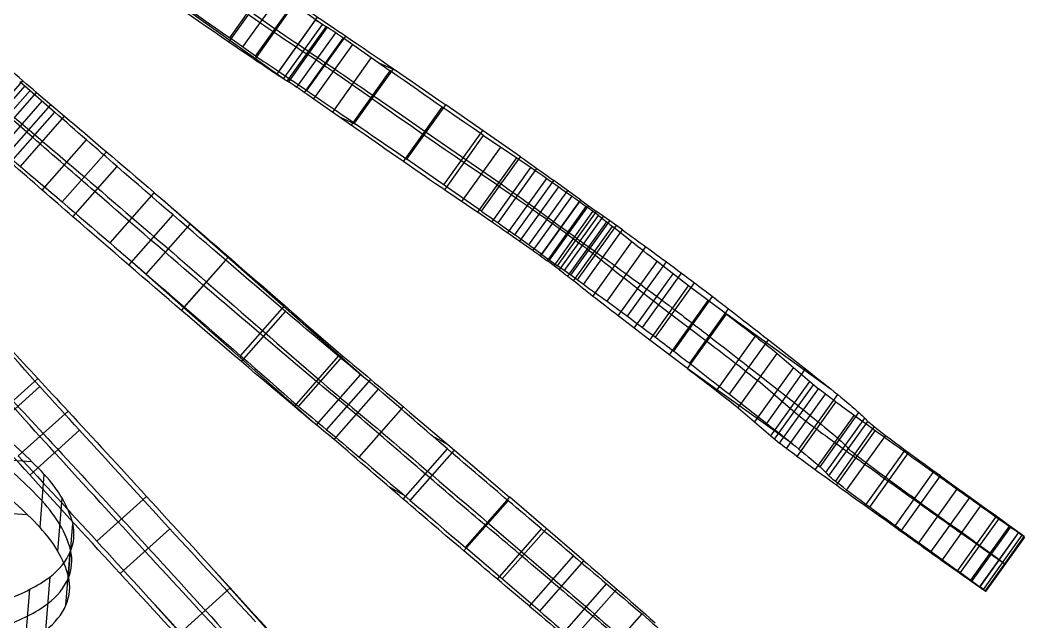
# Model space of a CAD drawing. Extents: x 14 to 133, y -39 to 144.
# Drawn here: x 89.78 to 119.81, y 34.47 to 52.46 of the extents above; entities that cross this region are included whole.
import ezdxf

# ---------------------------------------------------------------- set-up
doc = ezdxf.new("R2010")
doc.units = 0
doc.header["$MEASUREMENT"] = 0
doc.layers.add('LAYER_1', color=255, linetype='CONTINUOUS')

msp = doc.modelspace()

# ---------------------------------------------------------------- linework, layer by layer
at = {"layer": 'LAYER_1', "color": 9}
for p, q in [((98.842, 52.31, 65.673), (93.001, 56.5, 66.284)), ((97.679, 50.683, 65.709), (91.838, 54.873, 66.319)), ((96.045, 51.929, 69.267), (97.208, 53.555, 69.232)), ((96.045, 51.929, 69.267), (97.208, 53.555, 69.232)), ((96.022, 51.801, 62.629), (97.185, 53.428, 62.594)), ((96.022, 51.801, 62.629), (97.185, 53.428, 62.594)), ((97.596, 53.282, 69.412), (96.433, 51.655, 69.448)), ((96.793, 51.275, 63.779), (97.956, 52.902, 63.744)), ((96.82, 51.382, 69.628), (97.983, 53.009, 69.593)), ((96.82, 51.382, 69.628), (97.983, 53.009, 69.593)), ((96.627, 52.742, 69.249), (97.402, 52.196, 69.611)), ((97.45, 50.832, 65.031), (98.613, 52.459, 64.995)), ((97.45, 50.832, 65.031), (98.613, 52.459, 64.995)), ((97.509, 50.924, 71.203), (98.672, 52.55, 71.168)), ((97.652, 50.7, 65.607), (98.816, 52.326, 65.572)), ((97.766, 50.632, 66.219), (98.929, 52.258, 66.183)), ((97.766, 50.632, 66.219), (98.929, 52.258, 66.183)), ((97.81, 50.617, 66.974), (98.973, 52.244, 66.938)), ((98.055, 50.457, 67.671), (99.218, 52.083, 67.636)), ((98.055, 50.457, 67.671), (99.218, 52.083, 67.636)), ((98.352, 50.353, 72.661), (99.516, 51.979, 72.626)), ((98.352, 50.353, 72.661), (99.516, 51.979, 72.626)), ((96.82, 51.382, 69.628), (96.045, 51.929, 69.267)), ((96.82, 51.382, 69.628), (96.045, 51.929, 69.267)), ((98.285, 50.298, 67.945), (99.448, 51.925, 67.909)), ((98.564, 50.103, 68.137), (99.727, 51.73, 68.102)), ((98.564, 50.103, 68.137), (99.727, 51.73, 68.102)), ((99.727, 51.73, 68.102), (100.844, 50.943, 68.658)), ((99.727, 51.73, 68.102), (100.844, 50.943, 68.658)), ((99.123, 49.709, 68.413), (100.286, 51.336, 68.378)), ((101.027, 50.943, 74.67), (100.537, 51.159, 68.503)), ((100.262, 50.13, 68.675), (99.145, 50.917, 68.119)), ((99.681, 49.316, 68.693), (100.844, 50.943, 68.658)), ((99.681, 49.316, 68.693), (100.844, 50.943, 68.658)), ((99.778, 49.375, 74.598), (100.941, 51.002, 74.563)), ((88.543, 49.141, 62.405), (89.864, 50.642, 62.368)), ((89.925, 50.492, 58.438), (88.604, 48.991, 58.474)), ((89.772, 50.628, 58.494), (90.078, 50.356, 58.381)), ((89.772, 50.628, 58.494), (90.078, 50.356, 58.381)), ((88.756, 48.855, 58.418), (90.078, 50.356, 58.381)), ((88.756, 48.855, 58.418), (90.078, 50.356, 58.381)), ((88.953, 48.789, 62.786), (90.274, 50.29, 62.749)), ((88.953, 48.789, 62.786), (90.274, 50.29, 62.749)), ((90.078, 50.356, 58.381), (90.815, 49.706, 58.352)), ((90.078, 50.356, 58.381), (90.815, 49.706, 58.352)), ((90.274, 50.29, 62.749), (91.112, 49.584, 64.025)), ((90.274, 50.29, 62.749), (91.112, 49.584, 64.025)), ((89.124, 48.53, 58.371), (90.445, 50.031, 58.335)), ((89.381, 48.427, 63.412), (90.703, 49.928, 63.376)), ((98.564, 50.103, 68.137), (99.681, 49.316, 68.693)), ((98.564, 50.103, 68.137), (99.681, 49.316, 68.693)), ((101.236, 48.229, 69.85), (102.4, 49.856, 69.815)), ((101.339, 48.297, 76.369), (102.503, 49.924, 76.334)), ((101.339, 48.297, 76.369), (102.503, 49.924, 76.334)), ((104.737, 48.373, 78.525), (102.503, 49.924, 76.334)), ((104.737, 48.373, 78.525), (102.503, 49.924, 76.334)), ((90.155, 48.956, 58.371), (89.417, 49.606, 58.4)), ((89.494, 48.205, 58.389), (90.815, 49.706, 58.352)), ((89.494, 48.205, 58.389), (90.815, 49.706, 58.352)), ((89.79, 48.083, 64.061), (91.112, 49.584, 64.025)), ((89.79, 48.083, 64.061), (91.112, 49.584, 64.025)), ((90.451, 48.833, 64.043), (89.613, 49.54, 62.768)), ((99.863, 49.316, 74.706), (99.374, 49.533, 68.538)), ((101.921, 49.11, 76.352), (104.155, 47.56, 78.542)), ((102.442, 47.533, 77.487), (103.606, 49.159, 77.451)), ((102.472, 47.382, 71.492), (103.635, 49.008, 71.456)), ((102.472, 47.382, 71.492), (103.635, 49.008, 71.456)), ((103.635, 49.008, 71.456), (104.63, 48.341, 73.472)), ((103.635, 49.008, 71.456), (104.63, 48.341, 73.472)), ((88.953, 48.789, 62.786), (89.79, 48.083, 64.061)), ((88.953, 48.789, 62.786), (89.79, 48.083, 64.061)), ((90.441, 47.377, 58.622), (91.762, 48.878, 58.585)), ((102.986, 47.036, 72.487), (104.149, 48.662, 72.452)), ((91.043, 47.021, 65.727), (92.364, 48.522, 65.691)), ((103.574, 46.747, 78.56), (104.737, 48.373, 78.525)), ((103.574, 46.747, 78.56), (104.737, 48.373, 78.525)), ((91.357, 46.581, 59.025), (92.679, 48.081, 58.988)), ((91.357, 46.581, 59.025), (92.679, 48.081, 58.988)), ((103.574, 46.747, 78.56), (101.339, 48.297, 76.369)), ((103.574, 46.747, 78.56), (101.339, 48.297, 76.369)), ((104.048, 47.527, 73.49), (103.053, 48.195, 71.474)), ((103.466, 46.714, 73.508), (104.63, 48.341, 73.472)), ((103.466, 46.714, 73.508), (104.63, 48.341, 73.472)), ((103.887, 46.425, 74.058), (105.05, 48.052, 74.022)), ((104.065, 46.399, 78.705), (105.228, 48.025, 78.67)), ((104.358, 46.099, 74.542), (105.521, 47.725, 74.506)), ((104.358, 46.099, 74.542), (105.521, 47.725, 74.506)), ((104.568, 46.039, 78.686), (105.731, 47.665, 78.651)), ((104.568, 46.039, 78.686), (105.731, 47.665, 78.651)), ((104.716, 45.848, 74.783), (105.88, 47.474, 74.748)), ((106.542, 47.076, 78.239), (105.731, 47.665, 78.651)), ((106.542, 47.076, 78.239), (105.731, 47.665, 78.651)), ((92.472, 45.797, 67.116), (93.793, 47.298, 67.08)), ((92.472, 45.797, 67.116), (93.793, 47.298, 67.08)), ((102.472, 47.382, 71.492), (103.466, 46.714, 73.508)), ((102.472, 47.382, 71.492), (103.466, 46.714, 73.508)), ((104.985, 45.737, 78.514), (106.148, 47.363, 78.478)), ((105.113, 45.567, 74.899), (106.276, 47.193, 74.864)), ((105.113, 45.567, 74.899), (106.276, 47.193, 74.864)), ((100.004, 41.819, 66.599), (94.031, 47.094, 67.276)), ((105.15, 46.852, 78.669), (105.961, 46.263, 78.256)), ((105.334, 45.408, 74.87), (106.497, 47.035, 74.834)), ((105.379, 45.45, 78.274), (106.542, 47.076, 78.239)), ((105.379, 45.45, 78.274), (106.542, 47.076, 78.239)), ((105.539, 45.259, 74.767), (106.702, 46.886, 74.731)), ((105.539, 45.259, 74.767), (106.702, 46.886, 74.731)), ((105.608, 45.283, 78.132), (106.772, 46.909, 78.097)), ((106.542, 47.076, 78.239), (107.005, 46.74, 77.965)), ((106.542, 47.076, 78.239), (107.005, 46.74, 77.965)), ((107.065, 46.617, 74.306), (106.702, 46.886, 74.731)), ((107.065, 46.617, 74.306), (106.702, 46.886, 74.731)), ((93.03, 45.133, 60.062), (94.351, 46.634, 60.026)), ((105.739, 45.112, 74.578), (106.902, 46.739, 74.543)), ((105.841, 45.113, 78), (107.005, 46.74, 77.965)), ((105.841, 45.113, 78), (107.005, 46.74, 77.965)), ((105.901, 44.991, 74.342), (107.065, 46.617, 74.306)), ((105.901, 44.991, 74.342), (107.065, 46.617, 74.306)), ((107.205, 46.598, 78.015), (106.042, 44.971, 78.051)), ((107.405, 46.455, 78.066), (107.005, 46.74, 77.965)), ((107.405, 46.455, 78.066), (107.005, 46.74, 77.965)), ((93.553, 44.866, 67.939), (94.874, 46.366, 67.902)), ((106.423, 45.926, 77.983), (105.961, 46.263, 78.256)), ((106.15, 44.801, 73.773), (107.313, 46.427, 73.738)), ((106.242, 44.829, 78.101), (107.405, 46.455, 78.066)), ((106.242, 44.829, 78.101), (107.405, 46.455, 78.066)), ((106.324, 44.663, 73.163), (107.487, 46.29, 73.128)), ((106.324, 44.663, 73.163), (107.487, 46.29, 73.128)), ((107.594, 46.321, 78.075), (106.431, 44.694, 78.11)), ((107.783, 46.186, 78.084), (107.405, 46.455, 78.066)), ((107.783, 46.186, 78.084), (107.405, 46.455, 78.066)), ((105.379, 45.45, 78.274), (104.568, 46.039, 78.686)), ((105.379, 45.45, 78.274), (104.568, 46.039, 78.686)), ((106.121, 46.072, 74.749), (106.483, 45.804, 74.324)), ((106.62, 44.559, 78.119), (107.783, 46.186, 78.084)), ((106.62, 44.559, 78.119), (107.783, 46.186, 78.084)), ((106.423, 45.926, 77.983), (106.824, 45.642, 78.083)), ((106.903, 44.2, 70.89), (108.066, 45.826, 70.855)), ((107.323, 44.052, 77.909), (108.486, 45.679, 77.874)), ((98.683, 40.318, 66.635), (92.71, 45.593, 67.313)), ((94.685, 43.886, 68.626), (96.007, 45.386, 68.589)), ((94.685, 43.886, 68.626), (96.007, 45.386, 68.589)), ((105.379, 45.45, 78.274), (105.841, 45.113, 78)), ((105.379, 45.45, 78.274), (105.841, 45.113, 78)), ((106.824, 45.642, 78.083), (107.201, 45.373, 78.101)), ((94.606, 43.777, 61.345), (95.928, 45.278, 61.308)), ((94.606, 43.777, 61.345), (95.928, 45.278, 61.308)), ((105.901, 44.991, 74.342), (105.539, 45.259, 74.767)), ((105.901, 44.991, 74.342), (105.539, 45.259, 74.767)), ((106.242, 44.829, 78.101), (105.841, 45.113, 78)), ((106.242, 44.829, 78.101), (105.841, 45.113, 78)), ((107.657, 43.613, 68.699), (108.821, 45.239, 68.664)), ((107.657, 43.613, 68.699), (108.821, 45.239, 68.664)), ((107.934, 43.605, 77.437), (109.097, 45.231, 77.402)), ((107.934, 43.605, 77.437), (109.097, 45.231, 77.402)), ((109.761, 44.516, 66.328), (108.821, 45.239, 68.664)), ((109.761, 44.516, 66.328), (108.821, 45.239, 68.664)), ((106.62, 44.559, 78.119), (106.242, 44.829, 78.101)), ((106.62, 44.559, 78.119), (106.242, 44.829, 78.101)), ((108.134, 43.247, 67.535), (109.297, 44.873, 67.5)), ((108.384, 43.27, 76.868), (109.548, 44.897, 76.833)), ((108.597, 42.89, 66.363), (109.761, 44.516, 66.328)), ((108.597, 42.89, 66.363), (109.761, 44.516, 66.328)), ((108.771, 42.98, 76.231), (109.934, 44.606, 76.196)), ((108.771, 42.98, 76.231), (109.934, 44.606, 76.196)), ((110.895, 43.664, 64.442), (109.761, 44.516, 66.328)), ((110.895, 43.664, 64.442), (109.761, 44.516, 66.328)), ((108.239, 44.426, 68.681), (109.179, 43.703, 66.345)), ((109.316, 42.565, 75.077), (110.479, 44.192, 75.042)), ((96.368, 42.424, 69.442), (97.689, 43.925, 69.405)), ((109.185, 42.449, 65.439), (110.348, 44.076, 65.404)), ((96.395, 42.248, 63.186), (97.716, 43.749, 63.149)), ((108.597, 42.89, 66.363), (107.657, 43.613, 68.699)), ((108.597, 42.89, 66.363), (107.657, 43.613, 68.699)), ((109.179, 43.703, 66.345), (110.313, 42.851, 64.459)), ((109.731, 42.038, 64.477), (110.895, 43.664, 64.442)), ((109.731, 42.038, 64.477), (110.895, 43.664, 64.442)), ((109.793, 42.198, 73.879), (110.957, 43.824, 73.843)), ((109.793, 42.198, 73.879), (110.957, 43.824, 73.843)), ((114.026, 41.417, 64.086), (110.91, 43.653, 64.412)), ((110.593, 41.379, 62.499), (111.756, 43.005, 62.464)), ((109.731, 42.038, 64.477), (108.597, 42.89, 66.363)), ((109.731, 42.038, 64.477), (108.597, 42.89, 66.363)), ((110.982, 41.273, 70.439), (112.145, 42.899, 70.403)), ((97.979, 40.906, 65.334), (99.3, 42.407, 65.298)), ((97.979, 40.906, 65.334), (99.3, 42.407, 65.298)), ((98.105, 40.909, 70.005), (99.426, 42.41, 69.968)), ((98.105, 40.909, 70.005), (99.426, 42.41, 69.968)), ((111.244, 40.868, 60.401), (112.407, 42.494, 60.366)), ((111.244, 40.868, 60.401), (112.407, 42.494, 60.366)), ((112.407, 42.494, 60.366), (113.382, 41.654, 53.791)), ((112.407, 42.494, 60.366), (113.382, 41.654, 53.791)), ((112.895, 42.074, 57.078), (111.732, 40.448, 57.113)), ((88.825, 40.407, 64.127), (90.31, 41.746, 64.089)), ((98.637, 40.355, 66.54), (99.959, 41.856, 66.503)), ((112.863, 39.791, 64.121), (109.746, 42.026, 64.447)), ((112.094, 40.402, 66.959), (113.257, 42.029, 66.923)), ((112.094, 40.402, 66.959), (113.257, 42.029, 66.923)), ((88.888, 40.165, 58.01), (90.373, 41.504, 57.972)), ((98.942, 40.213, 71.704), (100.264, 41.714, 71.667)), ((112.801, 40.841, 53.808), (111.826, 41.681, 60.383)), ((112.219, 40.028, 53.826), (113.382, 41.654, 53.791)), ((112.219, 40.028, 53.826), (113.382, 41.654, 53.791)), ((112.329, 39.932, 53.07), (113.493, 41.559, 53.035)), ((113.382, 41.654, 53.791), (113.638, 41.438, 52.289)), ((113.382, 41.654, 53.791), (113.638, 41.438, 52.289)), ((99.168, 39.92, 67.852), (100.49, 41.421, 67.815)), ((99.168, 39.92, 67.852), (100.49, 41.421, 67.815)), ((112.475, 39.812, 52.325), (113.638, 41.438, 52.289)), ((112.475, 39.812, 52.325), (113.638, 41.438, 52.289)), ((112.688, 39.647, 51.72), (113.851, 41.273, 51.685)), ((113.054, 39.636, 63.262), (114.217, 41.262, 63.227)), ((99.916, 39.394, 73.269), (101.238, 40.895, 73.232)), ((99.916, 39.394, 73.269), (101.238, 40.895, 73.232)), ((111.244, 40.868, 60.401), (112.219, 40.028, 53.826)), ((111.244, 40.868, 60.401), (112.219, 40.028, 53.826)), ((113.057, 40.625, 52.307), (112.801, 40.841, 53.808)), ((113, 39.412, 51.185), (114.163, 41.039, 51.15)), ((113, 39.412, 51.185), (114.163, 41.039, 51.15)), ((71.105, 40.567, 72.877), (90.128, 39.264, 72.58)), ((89.728, 39.431, 65.047), (91.214, 40.77, 65.009)), ((89.728, 39.431, 65.047), (91.214, 40.77, 65.009)), ((113.542, 39.013, 50.68), (114.706, 40.64, 50.644)), ((113.688, 39.099, 59.457), (114.851, 40.726, 59.421)), ((113.688, 39.099, 59.457), (114.851, 40.726, 59.421)), ((113.86, 38.936, 57.596), (115.023, 40.563, 57.56)), ((113.951, 38.831, 55.724), (115.114, 40.457, 55.689)), ((113.951, 38.831, 55.724), (115.114, 40.457, 55.689)), ((114.146, 38.669, 54.709), (115.309, 40.296, 54.673)), ((90.072, 38.859, 58.283), (91.557, 40.198, 58.245)), ((90.072, 38.859, 58.283), (91.557, 40.198, 58.245)), ((102.575, 39.76, 74.991), (102.11, 40.02, 68.864)), ((112.219, 40.028, 53.826), (112.475, 39.812, 52.325)), ((112.219, 40.028, 53.826), (112.475, 39.812, 52.325)), ((114.176, 38.553, 50.369), (115.339, 40.18, 50.334)), ((114.176, 38.553, 50.369), (115.339, 40.18, 50.334)), ((114.482, 38.408, 53.752), (115.645, 40.034, 53.717)), ((114.482, 38.408, 53.752), (115.645, 40.034, 53.717)), ((101.233, 38.137, 69.268), (102.555, 39.638, 69.232)), ((101.443, 38.098, 75.254), (102.765, 39.599, 75.218)), ((115.036, 37.934, 50.19), (116.199, 39.561, 50.155)), ((115.173, 37.894, 52.821), (116.336, 39.52, 52.786)), ((70.977, 38.978, 71.67), (90, 37.674, 71.373)), ((90.377, 37.288, 71.841), (90.505, 38.878, 73.048)), ((90.377, 37.288, 71.841), (90.505, 38.878, 73.048)), ((115.91, 37.309, 50.149), (117.073, 38.935, 50.114)), ((115.91, 37.309, 50.149), (117.073, 38.935, 50.114)), ((116.123, 37.204, 52.34), (117.286, 38.831, 52.305)), ((116.123, 37.204, 52.34), (117.286, 38.831, 52.305)), ((101.254, 38.259, 75.027), (100.789, 38.519, 68.901)), ((90.91, 36.574, 72.725), (91.037, 38.164, 73.932)), ((92.074, 36.881, 66.898), (93.559, 38.22, 66.86)), ((103.091, 36.692, 77.059), (104.413, 38.193, 77.022)), ((103.091, 36.692, 77.059), (104.413, 38.193, 77.022)), ((106.632, 36.291, 79.116), (104.413, 38.193, 77.022)), ((106.632, 36.291, 79.116), (104.413, 38.193, 77.022)), ((116.618, 36.802, 50.118), (117.781, 38.429, 50.083)), ((117.011, 36.57, 52.401), (118.174, 38.197, 52.366)), ((103.045, 36.59, 71.212), (104.366, 38.091, 71.175)), ((103.045, 36.59, 71.212), (104.366, 38.091, 71.175)), ((117.325, 36.297, 50.178), (118.488, 37.924, 50.143)), ((117.325, 36.297, 50.178), (118.488, 37.924, 50.143)), ((117.782, 35.973, 50.298), (118.945, 37.6, 50.263)), ((117.885, 35.941, 52.209), (119.048, 37.568, 52.174)), ((117.885, 35.941, 52.209), (119.048, 37.568, 52.174)), ((91.227, 35.824, 73.679), (91.355, 37.414, 74.886)), ((91.227, 35.824, 73.679), (91.355, 37.414, 74.886)), ((92.771, 35.913, 60.003), (94.256, 37.252, 59.965)), ((103.752, 37.442, 77.041), (105.971, 35.54, 79.135)), ((104.045, 35.744, 72.619), (105.366, 37.245, 72.582)), ((104.188, 35.753, 78.131), (105.509, 37.254, 78.094)), ((118.2, 35.712, 52.034), (119.363, 37.339, 51.999)), ((118.217, 35.667, 50.513), (119.38, 37.293, 50.477)), ((118.217, 35.667, 50.513), (119.38, 37.293, 50.477)), ((118.454, 35.502, 50.729), (119.617, 37.129, 50.693)), ((118.47, 35.513, 51.77), (119.633, 37.14, 51.735)), ((118.47, 35.513, 51.77), (119.633, 37.14, 51.735)), ((118.569, 35.439, 51.611), (119.732, 37.065, 51.576)), ((118.622, 35.388, 51.026), (119.785, 37.015, 50.991)), ((118.622, 35.388, 51.026), (119.785, 37.015, 50.991)), ((118.63, 35.391, 51.425), (119.793, 37.018, 51.39)), ((118.63, 35.391, 51.425), (119.793, 37.018, 51.39)), ((118.648, 35.374, 51.225), (119.811, 37.001, 51.19)), ((119.793, 37.018, 51.39), (119.633, 37.14, 51.735)), ((119.793, 37.018, 51.39), (119.633, 37.14, 51.735)), ((119.785, 37.015, 50.991), (119.793, 37.018, 51.39)), ((119.785, 37.015, 50.991), (119.793, 37.018, 51.39)), ((105.31, 34.79, 79.153), (103.091, 36.692, 77.059)), ((105.31, 34.79, 79.153), (103.091, 36.692, 77.059)), ((91.153, 34.969, 74.814), (91.28, 36.558, 76.021)), ((105.001, 34.938, 74.079), (106.323, 36.439, 74.042)), ((105.001, 34.938, 74.079), (106.323, 36.439, 74.042)), ((100.988, 29.984, 67.046), (95.299, 36.317, 67.831)), ((105.31, 34.79, 79.153), (106.632, 36.291, 79.116)), ((105.31, 34.79, 79.153), (106.632, 36.291, 79.116)), ((119.051, 36.327, 51.752), (119.212, 36.205, 51.408)), ((119.212, 36.205, 51.408), (119.204, 36.202, 51.008)), ((90.547, 34.222, 75.862), (90.675, 35.811, 77.069)), ((90.547, 34.222, 75.862), (90.675, 35.811, 77.069)), ((89.947, 33.852, 76.413), (90.075, 35.441, 77.62)), ((94.574, 34.144, 68.196), (96.059, 35.483, 68.159)), ((94.574, 34.144, 68.196), (96.059, 35.483, 68.159)), ((105.987, 34.105, 75.535), (107.309, 35.606, 75.498)), ((106.29, 33.948, 79.968), (107.611, 35.448, 79.931)), ((118.63, 35.391, 51.425), (118.47, 35.513, 51.77)), ((118.63, 35.391, 51.425), (118.47, 35.513, 51.77)), ((118.622, 35.388, 51.026), (118.63, 35.391, 51.425)), ((118.622, 35.388, 51.026), (118.63, 35.391, 51.425)), ((99.502, 28.645, 67.084), (93.813, 34.979, 67.869)), ((107.048, 33.205, 76.894), (108.369, 34.706, 76.858)), ((107.048, 33.205, 76.894), (108.369, 34.706, 76.858))]:
    msp.add_line(p, q, dxfattribs=at)
at = {"layer": 'LAYER_1', "color": 9, "extrusion": (0.581577, 0.8133, -0.01766)}
for centre, radius, start, end in [((-25.816, 84.254, 96.868), 29.786, 221.9312, 234.0777), ((-25.816, 84.254, 96.868), 29.786, 221.9312, 234.0777), ((-55.603, 51.196, 96.868), 21.231, 56.6329, 68.7858), ((-55.603, 51.196, 96.868), 21.231, 56.6329, 68.7858), ((-61.77, 65.58, 98.868), 14.133, 24.0968, 38.529), ((-61.77, 65.58, 98.868), 14.133, 24.0968, 38.529), ((-38.663, 72.859, 97.868), 12.614, 208.9553, 222.4179), ((-46.707, 68.347, 98.868), 3.392, 186.896, 208.0573), ((-46.707, 68.347, 98.868), 3.392, 186.896, 208.0573), ((-52.307, 68.188, 98.868), 2.246, 353.6615, 32.4348), ((-52.307, 68.188, 98.868), 2.246, 353.6615, 32.4348), ((-61.77, 65.58, 97.868), 14.132, 24.0967, 38.529), ((-51.599, 68.458, 98.868), 1.512, 38.1974, 67.9052), ((-51.599, 68.458, 98.868), 1.512, 38.1974, 67.9052), ((-72.699, 56.519, 98.868), 28.328, 39.0974, 49.6018), ((-72.699, 56.519, 98.868), 28.328, 39.0974, 49.6018), ((-38.663, 72.859, 96.868), 12.614, 208.9553, 222.4178), ((-38.663, 72.859, 96.868), 12.614, 208.9553, 222.4178), ((-61.77, 65.58, 96.868), 14.133, 24.0968, 38.529), ((-61.77, 65.58, 96.868), 14.133, 24.0968, 38.529), ((-46.707, 68.347, 97.868), 3.392, 186.896, 208.0573), ((-52.307, 68.188, 97.868), 2.246, 353.6606, 32.4356), ((-51.599, 68.458, 97.868), 1.512, 38.197, 67.9056), ((-72.699, 56.519, 97.868), 28.328, 39.0975, 49.6017), ((-46.707, 68.347, 96.868), 3.392, 186.896, 208.0573), ((-46.707, 68.347, 96.868), 3.392, 186.896, 208.0573), ((-49.296, 77.635, 98.868), 7.858, 214.238, 246.7576), ((-49.296, 77.635, 98.868), 7.858, 214.238, 246.7576), ((-52.307, 68.188, 96.868), 2.246, 353.6615, 32.4348), ((-52.307, 68.188, 96.868), 2.246, 353.6615, 32.4348), ((-51.599, 68.458, 96.868), 1.512, 38.1974, 67.9052), ((-51.599, 68.458, 96.868), 1.512, 38.1974, 67.9052), ((-72.699, 56.519, 96.868), 28.328, 39.0974, 49.6018), ((-72.699, 56.519, 96.868), 28.328, 39.0974, 49.6018), ((-49.297, 77.635, 97.868), 7.858, 214.2374, 246.7582), ((-49.296, 77.635, 96.868), 7.858, 214.238, 246.7576), ((-49.296, 77.635, 96.868), 7.858, 214.238, 246.7576), ((-57.9, 78.118, 98.868), 2.323, 68.7773, 99.4064), ((-57.9, 78.118, 98.868), 2.323, 68.7773, 99.4064), ((-61.755, 71.326, 98.868), 6.159, 39.3327, 53.2977), ((-61.755, 71.326, 98.868), 6.159, 39.3327, 53.2977), ((-61.754, 71.326, 97.868), 6.159, 39.3327, 53.2977), ((-57.9, 78.118, 97.868), 2.323, 68.7768, 99.407), ((-59.182, 74.771, 98.868), 1.86, 53.4111, 84.3039), ((-59.182, 74.771, 98.868), 1.86, 53.4111, 84.3039), ((-59.028, 75.636, 98.868), 0.986, 88.215, 120.0879), ((-59.028, 75.636, 98.868), 0.986, 88.215, 120.0879), ((-59.182, 74.771, 97.868), 1.859, 53.4106, 84.3045), ((-61.755, 71.326, 96.868), 6.159, 39.3327, 53.2977), ((-61.755, 71.326, 96.868), 6.159, 39.3327, 53.2977), ((-57.9, 78.118, 96.868), 2.323, 68.7773, 99.4064), ((-57.9, 78.118, 96.868), 2.323, 68.7773, 99.4064), ((-56.452, 73.758, 98.868), 4.209, 146.776, 164.4623), ((-56.452, 73.758, 98.868), 4.209, 146.776, 164.4623), ((-59.028, 75.636, 97.868), 0.986, 88.2144, 120.0885), ((-84.524, 81.453, 98.868), 24.899, 333.6984, 344.7057), ((-84.524, 81.453, 98.868), 24.899, 333.6984, 344.7057), ((-59.182, 74.771, 96.868), 1.86, 53.4111, 84.3039), ((-59.182, 74.771, 96.868), 1.86, 53.4111, 84.3039), ((-60.59, 77.05, 98.868), 2.801, 94.4621, 131.1161), ((-60.59, 77.05, 98.868), 2.801, 94.4621, 131.1161), ((-56.452, 73.758, 97.868), 4.209, 146.7757, 164.4625), ((-59.028, 75.636, 96.868), 0.986, 88.215, 120.0879), ((-59.028, 75.636, 96.868), 0.986, 88.215, 120.0879), ((-84.525, 81.453, 97.868), 24.899, 333.6984, 344.7056), ((-60.591, 77.05, 97.868), 2.801, 94.4615, 131.1166), ((-58.324, 74.546, 98.868), 6.178, 131.6805, 146.5182), ((-58.324, 74.546, 98.868), 6.178, 131.6805, 146.5182), ((-56.452, 73.758, 96.868), 4.209, 146.776, 164.4623), ((-56.452, 73.758, 96.868), 4.209, 146.776, 164.4623), ((-84.524, 81.453, 96.868), 24.899, 333.6984, 344.7057), ((-84.524, 81.453, 96.868), 24.899, 333.6984, 344.7057), ((-60.59, 77.05, 96.868), 2.801, 94.4621, 131.1161), ((-60.59, 77.05, 96.868), 2.801, 94.4621, 131.1161), ((-47.163, 67.504, 98.868), 19.374, 147.3588, 155.2956), ((-47.163, 67.504, 98.868), 19.374, 147.3588, 155.2956), ((-58.324, 74.546, 97.868), 6.178, 131.6804, 146.5183), ((-58.324, 74.546, 96.868), 6.178, 131.6805, 146.5182), ((-58.324, 74.546, 96.868), 6.178, 131.6805, 146.5182), ((-47.159, 67.502, 97.868), 19.378, 147.3597, 155.2947), ((-49.662, 56.611, 98.868), 17.923, 147.6657, 162.0968), ((-49.662, 56.611, 98.868), 17.923, 147.6657, 162.0968), ((60.848, 18.604, 98.868), 137.938, 155.59348, 158.71344), ((60.848, 18.604, 98.868), 137.938, 155.59348, 158.71344), ((-47.163, 67.504, 96.868), 19.374, 147.3588, 155.2956), ((-47.163, 67.504, 96.868), 19.374, 147.3588, 155.2956), ((61.09, 18.502, 97.868), 138.201, 155.59645, 158.71047), ((-49.662, 56.611, 97.868), 17.923, 147.6656, 162.0968), ((60.848, 18.604, 96.868), 137.938, 155.59348, 158.71344), ((60.848, 18.604, 96.868), 137.938, 155.59348, 158.71344), ((-49.662, 56.611, 96.868), 17.923, 147.6657, 162.0968), ((-49.662, 56.611, 96.868), 17.923, 147.6657, 162.0968), ((-33.495, 55.288, 98.868), 36.715, 158.6066, 170.7695), ((-33.495, 55.288, 98.868), 36.715, 158.6066, 170.7695), ((-33.495, 55.288, 97.868), 36.714, 158.6065, 170.7695), ((-71.324, 55.013, 98.868), 3.144, 317.8747, 342.0452), ((-71.324, 55.013, 98.868), 3.144, 317.8747, 342.0452), ((-71.218, 55.168, 98.868), 3.175, 284.0285, 314.5193), ((-71.218, 55.168, 98.868), 3.175, 284.0285, 314.5193), ((-71.324, 55.013, 97.868), 3.144, 317.8744, 342.0455), ((-34.852, 55.833, 98.868), 35.289, 171.2906, 177.3839), ((-34.852, 55.833, 98.868), 35.289, 171.2906, 177.3839), ((-33.495, 55.288, 96.868), 36.715, 158.6066, 170.7695), ((-33.495, 55.288, 96.868), 36.715, 158.6066, 170.7695), ((-76.036, 58.379, 98.868), 6.005, 331.0333, 351.0411), ((-76.036, 58.379, 98.868), 6.005, 331.0333, 351.0411), ((-71.218, 55.168, 97.868), 3.175, 284.028, 314.5198), ((-72.362, 60.192, 98.868), 8.327, 268.4841, 283.2848), ((-72.362, 60.192, 98.868), 8.327, 268.4841, 283.2848), ((-73.317, 56.952, 98.868), 2.936, 279.8128, 329.7008), ((-73.317, 56.952, 98.868), 2.936, 279.8128, 329.7008), ((-71.324, 55.013, 96.868), 3.144, 317.8747, 342.0452), ((-71.324, 55.013, 96.868), 3.144, 317.8747, 342.0452), ((-34.828, 55.831, 97.868), 35.313, 171.2927, 177.3818), ((-76.036, 58.379, 97.868), 6.005, 331.0333, 351.0411), ((-71.218, 55.168, 96.868), 3.175, 284.0285, 314.5193), ((-71.218, 55.168, 96.868), 3.175, 284.0285, 314.5193), ((-72.362, 60.192, 97.868), 8.327, 268.484, 283.2849), ((-34.852, 55.833, 96.868), 35.289, 171.2906, 177.3839), ((-34.852, 55.833, 96.868), 35.289, 171.2906, 177.3839), ((-73.317, 56.952, 97.868), 2.936, 279.8128, 329.7008), ((-76.036, 58.379, 96.868), 6.005, 331.0333, 351.0411), ((-76.036, 58.379, 96.868), 6.005, 331.0333, 351.0411), ((-73.313, 60.128, 98.868), 8.293, 263.0088, 275.0541), ((-73.313, 60.128, 98.868), 8.293, 263.0088, 275.0541), ((-73.624, 49.42, 98.868), 4.709, 80.1277, 106.793), ((-73.624, 49.42, 98.868), 4.709, 80.1277, 106.793), ((-72.362, 60.192, 96.868), 8.327, 268.4841, 283.2848), ((-72.362, 60.192, 96.868), 8.327, 268.4841, 283.2848), ((-73.317, 56.952, 96.868), 2.936, 279.8128, 329.7008), ((-73.317, 56.952, 96.868), 2.936, 279.8128, 329.7008), ((-73.313, 60.128, 97.868), 8.293, 263.0088, 275.0542), ((-73.624, 49.42, 97.868), 4.709, 80.1274, 106.7933), ((-73.91, 55.193, 98.868), 3.321, 243.0695, 262.8702), ((-73.91, 55.193, 98.868), 3.321, 243.0695, 262.8702), ((-74.469, 52.26, 98.868), 1.746, 107.162, 135.263), ((-74.469, 52.26, 98.868), 1.746, 107.162, 135.263), ((-73.313, 60.128, 96.868), 8.293, 263.0088, 275.0541), ((-73.313, 60.128, 96.868), 8.293, 263.0088, 275.0541), ((-74.91, 53.207, 98.868), 1.098, 204.8728, 242.6525), ((-74.91, 53.207, 98.868), 1.098, 204.8728, 242.6525), ((-73.624, 49.42, 96.868), 4.709, 80.1277, 106.793), ((-73.624, 49.42, 96.868), 4.709, 80.1277, 106.793), ((-73.91, 55.192, 97.868), 3.321, 243.0694, 262.8703), ((-74.47, 52.26, 97.868), 1.746, 107.1619, 135.2632), ((-74.91, 53.207, 97.868), 1.098, 204.872, 242.6532), ((-73.91, 55.193, 96.868), 3.321, 243.0695, 262.8702), ((-73.91, 55.193, 96.868), 3.321, 243.0695, 262.8702), ((-74.469, 52.26, 96.868), 1.746, 107.162, 135.263), ((-74.469, 52.26, 96.868), 1.746, 107.162, 135.263), ((-74.91, 53.207, 96.868), 1.098, 204.8728, 242.6525), ((-74.91, 53.207, 96.868), 1.098, 204.8728, 242.6525)]:
    msp.add_arc(centre, radius, start, end, dxfattribs=at)
at = {"layer": 'LAYER_1', "color": 9, "extrusion": (0.660644, 0.750476, -0.018341)}
for centre, radius, start, end in [((-33.109, 65.963, 96.23), 2.021, 225.3401, 262.9738), ((-33.109, 65.963, 96.23), 2.021, 225.3401, 262.9738), ((-34.248, 69.431, 96.23), 9.365, 247.745, 263.4099), ((-34.248, 69.431, 96.23), 9.365, 247.745, 263.4099), ((-47.044, 56.195, 96.23), 14.921, 40.0725, 58.0523), ((-47.044, 56.195, 96.23), 14.921, 40.0725, 58.0523), ((-34.248, 69.43, 95.23), 9.365, 247.7449, 263.4101), ((-47.044, 56.195, 95.23), 14.921, 40.0723, 58.0525), ((-34.248, 69.431, 94.23), 9.365, 247.745, 263.4099), ((-34.248, 69.431, 94.23), 9.365, 247.745, 263.4099), ((-47.044, 56.195, 94.23), 14.921, 40.0725, 58.0523), ((-47.044, 56.195, 94.23), 14.921, 40.0725, 58.0523), ((-29.796, 80.682, 96.23), 21.465, 235.0704, 248.1204), ((-29.796, 80.682, 96.23), 21.465, 235.0704, 248.1204), ((-29.796, 80.681, 95.23), 21.464, 235.0703, 248.1204), ((-48.729, 53.883, 96.23), 17.776, 57.3867, 68.0115), ((-48.729, 53.883, 96.23), 17.776, 57.3867, 68.0115), ((-29.796, 80.682, 94.23), 21.465, 235.0704, 248.1204), ((-29.796, 80.682, 94.23), 21.465, 235.0704, 248.1204), ((-48.729, 53.883, 95.23), 17.776, 57.3868, 68.0114), ((-48.729, 53.883, 94.23), 17.776, 57.3867, 68.0115), ((-48.729, 53.883, 94.23), 17.776, 57.3867, 68.0115), ((-50.517, 50.756, 96.23), 21.351, 66.7044, 79.4482), ((-50.517, 50.756, 96.23), 21.351, 66.7044, 79.4482), ((-30.014, 80.934, 96.23), 21.549, 220.0303, 235.9304), ((-30.014, 80.934, 96.23), 21.549, 220.0303, 235.9304), ((-30.014, 80.933, 95.23), 21.548, 220.0301, 235.9306), ((-50.517, 50.756, 95.23), 21.351, 66.7044, 79.4483), ((-50.517, 50.756, 94.23), 21.351, 66.7044, 79.4482), ((-50.517, 50.756, 94.23), 21.351, 66.7044, 79.4482), ((-30.014, 80.934, 94.23), 21.549, 220.0303, 235.9304), ((-30.014, 80.934, 94.23), 21.549, 220.0303, 235.9304), ((-38.122, 73.954, 96.23), 10.852, 203.7036, 219.3477), ((-38.122, 73.954, 96.23), 10.852, 203.7036, 219.3477), ((-62.186, 62.966, 96.23), 17.883, 29.4032, 42.337), ((-62.186, 62.966, 96.23), 17.883, 29.4032, 42.337), ((-38.123, 73.954, 95.23), 10.851, 203.7034, 219.3479), ((-62.186, 62.966, 95.23), 17.883, 29.4031, 42.3371), ((-42.549, 83.534, 96.23), 14.992, 224.9, 248.4396), ((-42.549, 83.534, 96.23), 14.992, 224.9, 248.4396), ((-38.122, 73.954, 94.23), 10.852, 203.7036, 219.3477), ((-38.122, 73.954, 94.23), 10.852, 203.7036, 219.3477), ((-62.186, 62.966, 94.23), 17.883, 29.4032, 42.337), ((-62.186, 62.966, 94.23), 17.883, 29.4032, 42.337), ((-72.891, 52.891, 96.23), 32.582, 42.755, 52.6757), ((-72.891, 52.891, 96.23), 32.582, 42.755, 52.6757), ((-42.549, 83.534, 95.23), 14.992, 224.8998, 248.4399), ((-72.892, 52.89, 95.23), 32.583, 42.7552, 52.6754), ((-42.549, 83.534, 94.23), 14.992, 224.9, 248.4396), ((-42.549, 83.534, 94.23), 14.992, 224.9, 248.4396), ((-72.891, 52.891, 94.23), 32.582, 42.755, 52.6757), ((-72.891, 52.891, 94.23), 32.582, 42.755, 52.6757), ((-19.313, 105.755, 96.23), 47.141, 219.4216, 224.0955), ((-19.313, 105.755, 96.23), 47.141, 219.4216, 224.0955), ((-19.261, 105.801, 95.23), 47.21, 219.425, 224.092), ((-19.313, 105.755, 94.23), 47.141, 219.4216, 224.0955), ((-19.313, 105.755, 94.23), 47.141, 219.4216, 224.0955), ((-76.64, 58.593, 96.23), 27.093, 39.4819, 47.7119), ((-76.64, 58.593, 96.23), 27.093, 39.4819, 47.7119), ((-58.161, 78.994, 96.23), 2.834, 42.113, 104.6386), ((-58.161, 78.994, 96.23), 2.834, 42.113, 104.6386), ((-76.644, 58.59, 95.23), 27.098, 39.4827, 47.7111), ((-58.161, 78.994, 95.23), 2.834, 42.113, 104.6386), ((-76.64, 58.593, 94.23), 27.093, 39.4819, 47.7119), ((-76.64, 58.593, 94.23), 27.093, 39.4819, 47.7119), ((-58.161, 78.994, 94.23), 2.834, 42.113, 104.6386), ((-58.161, 78.994, 94.23), 2.834, 42.113, 104.6386), ((-58.75, 77.025, 96.23), 1.646, 78.082, 118.3715), ((-58.75, 77.025, 96.23), 1.646, 78.082, 118.3715)]:
    msp.add_arc(centre, radius, start, end, dxfattribs=at)
at = {"layer": 'LAYER_1', "color": 9, "extrusion": (0.74264, 0.669424, -0.018889)}
for centre, radius, start, end in [((-29.694, 65.483, 93.803), 5.729, 252.2216, 288.0393), ((-29.694, 65.483, 93.803), 5.729, 252.2216, 288.0393), ((-39.271, 53.105, 93.803), 16.103, 46.699, 58.2158), ((-39.271, 53.105, 93.803), 16.103, 46.699, 58.2158), ((-29.694, 65.483, 92.803), 5.729, 252.2214, 288.0396), ((-39.271, 53.105, 92.803), 16.103, 46.699, 58.2158), ((-29.694, 65.483, 91.803), 5.729, 252.2216, 288.0393), ((-29.694, 65.483, 91.803), 5.729, 252.2216, 288.0393), ((-44.532, 45.243, 93.803), 25.559, 57.4737, 75.1009), ((-44.532, 45.243, 93.803), 25.559, 57.4737, 75.1009), ((-44.531, 45.244, 92.803), 25.558, 57.4735, 75.1011), ((-17.562, 97.772, 93.803), 40.215, 237.407, 249.8075), ((-17.562, 97.772, 93.803), 40.215, 237.407, 249.8075), ((-44.532, 45.243, 91.803), 25.559, 57.4737, 75.1009), ((-44.532, 45.243, 91.803), 25.559, 57.4737, 75.1009), ((-17.562, 97.771, 92.803), 40.215, 237.4069, 249.8076), ((-17.562, 97.772, 91.803), 40.215, 237.407, 249.8075), ((-17.562, 97.772, 91.803), 40.215, 237.407, 249.8075), ((-42.056, 54.645, 93.803), 15.836, 75.0108, 91.1049), ((-42.056, 54.645, 93.803), 15.836, 75.0108, 91.1049), ((-42.056, 54.646, 92.803), 15.836, 75.0106, 91.1051)]:
    msp.add_arc(centre, radius, start, end, dxfattribs=at)
at = {"layer": 'LAYER_1', "color": 9, "extrusion": (0.063881, 0.794777, 0.603531)}
for centre, radius, start, end in [((-71.319, 40.983, 80.768), 18.956, 213.6467, 221.9178), ((-71.319, 40.983, 80.768), 18.956, 213.6467, 221.9178), ((-71.316, 40.985, 79.768), 18.96, 213.6475, 221.917), ((-81.334, 34.246, 80.768), 6.887, 192.251, 213.1562), ((-81.334, 34.246, 80.768), 6.887, 192.251, 213.1562), ((-71.319, 40.983, 78.768), 18.956, 213.6467, 221.9178), ((-71.319, 40.983, 78.768), 18.956, 213.6467, 221.9178), ((-81.334, 34.246, 79.768), 6.887, 192.251, 213.1562), ((-81.334, 34.246, 78.768), 6.887, 192.251, 213.1562), ((-81.334, 34.246, 78.768), 6.887, 192.251, 213.1562), ((-84.439, 33.481, 80.768), 3.691, 146.4307, 190.8723), ((-84.439, 33.481, 80.768), 3.691, 146.4307, 190.8723), ((-84.439, 33.481, 79.768), 3.691, 146.4307, 190.8723), ((-82.937, 32.332, 80.768), 5.58, 126.7305, 145.1237), ((-82.937, 32.332, 80.768), 5.58, 126.7305, 145.1237), ((-84.439, 33.481, 78.768), 3.691, 146.4307, 190.8723), ((-84.439, 33.481, 78.768), 3.691, 146.4307, 190.8723), ((-82.937, 32.332, 79.768), 5.58, 126.7303, 145.1239)]:
    msp.add_arc(centre, radius, start, end, dxfattribs=at)

doc.saveas('drawing.dxf')
